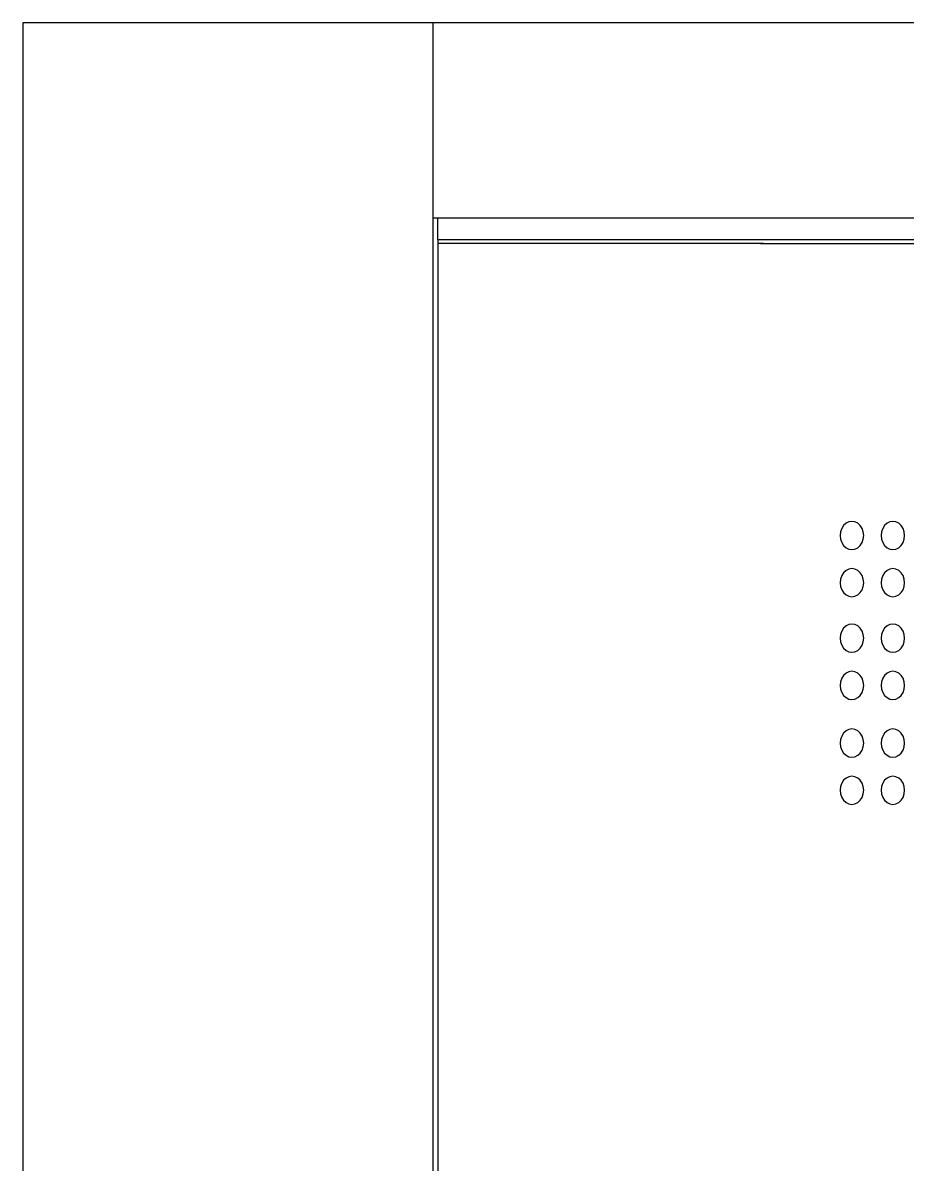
# Model space of a CAD drawing. Header units: inches. Extents: x 710 to 5347, y 114 to 2471.
# Drawn here: x 2821.6 to 3144, y 564.9 to 981 of the extents above; entities that cross this region are included whole.
import ezdxf

# ---------------------------------------------------------------- set-up
doc = ezdxf.new("R2010")
doc.units = ezdxf.units.IN
doc.header["$MEASUREMENT"] = 0
doc.layers.add('Edges', color=7, linetype='Continuous')

# ---------------------------------------------------------------- blocks, each defined once
blk = doc.blocks.new('fire alarm fr')
at = {"layer": 'Edges'}
for p, q in [((-146.31, 1167.27), (-295.75, 1167.27)), ((-295.75, 1167.27), (-295.75, 672.41)), ((274.13, 1167.27), (-146.31, 1167.27)), ((-146.31, 1167.27), (-146.31, 1096.04)), ((-146.31, 1096.04), (-146.31, 655.91)), ((-144.46, 1096.04), (-146.31, 1096.04)), ((-144.46, 1088.11), (-144.46, 1096.04)), ((274.13, 1096.04), (-144.46, 1096.04)), ((274.68, 1088.11), (-144.46, 1088.11)), ((-144.46, 1088.11), (-144.46, 1086.92)), ((-144.46, 1086.92), (-144.46, 540.89)), ((-144.46, 1086.92), (-25.77, 1086.92)), ((-25.77, 1086.92), (-26.86, 1086.87)), ((-26.86, 1086.87), (274.68, 1086.87)), ((2.82, 982.97), (2.39, 981.73)), ((3.5, 984.04), (2.82, 982.97)), ((4.39, 984.85), (3.5, 984.04)), ((5.42, 985.37), (4.39, 984.85)), ((6.53, 985.54), (5.42, 985.37)), ((7.64, 985.37), (6.53, 985.54)), ((8.67, 984.85), (7.64, 985.37)), ((9.56, 984.04), (8.67, 984.85)), ((10.24, 982.97), (9.56, 984.04)), ((10.67, 981.73), (10.24, 982.97)), ((17.76, 982.97), (17.33, 981.73)), ((18.44, 984.04), (17.76, 982.97)), ((19.33, 984.85), (18.44, 984.04)), ((20.36, 985.37), (19.33, 984.85)), ((21.47, 985.54), (20.36, 985.37)), ((22.58, 985.37), (21.47, 985.54)), ((23.62, 984.85), (22.58, 985.37)), ((24.51, 984.04), (23.62, 984.85)), ((25.19, 982.97), (24.51, 984.04)), ((25.62, 981.73), (25.19, 982.97)), ((2.39, 981.73), (2.24, 980.4)), ((2.24, 980.4), (2.39, 979.07)), ((2.39, 979.07), (2.82, 977.83)), ((2.82, 977.83), (3.5, 976.76)), ((9.56, 976.76), (10.24, 977.83)), ((10.24, 977.83), (10.67, 979.07)), ((10.82, 980.4), (10.67, 981.73)), ((10.67, 979.07), (10.82, 980.4)), ((17.33, 981.73), (17.19, 980.4)), ((17.19, 980.4), (17.33, 979.07)), ((17.33, 979.07), (17.76, 977.83)), ((17.76, 977.83), (18.44, 976.76)), ((24.51, 976.76), (25.19, 977.83)), ((25.19, 977.83), (25.62, 979.07)), ((25.76, 980.4), (25.62, 981.73)), ((25.62, 979.07), (25.76, 980.4)), ((3.5, 976.76), (4.39, 975.94)), ((4.39, 975.94), (5.42, 975.43)), ((5.42, 975.43), (6.53, 975.25)), ((6.53, 975.25), (7.64, 975.43)), ((7.64, 975.43), (8.67, 975.94)), ((8.67, 975.94), (9.56, 976.76)), ((18.44, 976.76), (19.33, 975.94)), ((19.33, 975.94), (20.36, 975.43)), ((20.36, 975.43), (21.47, 975.25)), ((21.47, 975.25), (22.58, 975.43)), ((22.58, 975.43), (23.62, 975.94)), ((23.62, 975.94), (24.51, 976.76)), ((2.82, 965.77), (2.39, 964.53)), ((3.5, 966.83), (2.82, 965.77)), ((4.39, 967.65), (3.5, 966.83)), ((5.42, 968.17), (4.39, 967.65)), ((6.53, 968.34), (5.42, 968.17)), ((7.64, 968.17), (6.53, 968.34)), ((8.67, 967.65), (7.64, 968.17)), ((9.56, 966.83), (8.67, 967.65)), ((10.24, 965.77), (9.56, 966.83)), ((10.67, 964.53), (10.24, 965.77)), ((17.76, 965.77), (17.33, 964.53)), ((18.44, 966.83), (17.76, 965.77)), ((19.33, 967.65), (18.44, 966.83)), ((20.36, 968.17), (19.33, 967.65)), ((21.47, 968.34), (20.36, 968.17)), ((22.58, 968.17), (21.47, 968.34)), ((23.62, 967.65), (22.58, 968.17)), ((24.51, 966.83), (23.62, 967.65)), ((25.19, 965.77), (24.51, 966.83)), ((25.62, 964.53), (25.19, 965.77)), ((2.39, 964.53), (2.24, 963.2)), ((2.24, 963.2), (2.39, 961.86)), ((2.39, 961.86), (2.82, 960.62)), ((10.24, 960.62), (10.67, 961.86)), ((10.82, 963.2), (10.67, 964.53)), ((10.67, 961.86), (10.82, 963.2)), ((17.33, 964.53), (17.19, 963.2)), ((17.19, 963.2), (17.33, 961.86)), ((17.33, 961.86), (17.76, 960.62)), ((25.19, 960.62), (25.62, 961.86)), ((25.76, 963.2), (25.62, 964.53)), ((25.62, 961.86), (25.76, 963.2)), ((2.82, 960.62), (3.5, 959.56)), ((3.5, 959.56), (4.39, 958.74)), ((4.39, 958.74), (5.42, 958.22)), ((5.42, 958.22), (6.53, 958.05)), ((6.53, 958.05), (7.64, 958.22)), ((7.64, 958.22), (8.67, 958.74)), ((8.67, 958.74), (9.56, 959.56)), ((9.56, 959.56), (10.24, 960.62)), ((17.76, 960.62), (18.44, 959.56)), ((18.44, 959.56), (19.33, 958.74)), ((19.33, 958.74), (20.36, 958.22)), ((20.36, 958.22), (21.47, 958.05)), ((21.47, 958.05), (22.58, 958.22)), ((22.58, 958.22), (23.62, 958.74)), ((23.62, 958.74), (24.51, 959.56)), ((24.51, 959.56), (25.19, 960.62)), ((2.82, 945.53), (2.39, 944.29)), ((3.5, 946.6), (2.82, 945.53)), ((4.39, 947.41), (3.5, 946.6)), ((5.42, 947.93), (4.39, 947.41)), ((6.53, 948.1), (5.42, 947.93)), ((7.64, 947.93), (6.53, 948.1)), ((8.67, 947.41), (7.64, 947.93)), ((9.56, 946.6), (8.67, 947.41)), ((10.24, 945.53), (9.56, 946.6)), ((10.67, 944.29), (10.24, 945.53)), ((17.76, 945.53), (17.33, 944.29)), ((18.44, 946.6), (17.76, 945.53)), ((19.33, 947.41), (18.44, 946.6)), ((20.36, 947.93), (19.33, 947.41)), ((21.47, 948.1), (20.36, 947.93)), ((22.58, 947.93), (21.47, 948.1)), ((23.62, 947.41), (22.58, 947.93)), ((24.51, 946.6), (23.62, 947.41)), ((25.19, 945.53), (24.51, 946.6)), ((25.62, 944.29), (25.19, 945.53)), ((2.39, 944.29), (2.24, 942.96)), ((2.24, 942.96), (2.39, 941.63)), ((2.39, 941.63), (2.82, 940.39)), ((2.82, 940.39), (3.5, 939.32)), ((9.56, 939.32), (10.24, 940.39)), ((10.24, 940.39), (10.67, 941.63)), ((10.82, 942.96), (10.67, 944.29)), ((10.67, 941.63), (10.82, 942.96)), ((17.33, 944.29), (17.19, 942.96)), ((17.19, 942.96), (17.33, 941.63)), ((17.33, 941.63), (17.76, 940.39)), ((17.76, 940.39), (18.44, 939.32)), ((24.51, 939.32), (25.19, 940.39)), ((25.19, 940.39), (25.62, 941.63)), ((25.76, 942.96), (25.62, 944.29)), ((25.62, 941.63), (25.76, 942.96)), ((3.5, 939.32), (4.39, 938.5)), ((4.39, 938.5), (5.42, 937.99)), ((5.42, 937.99), (6.53, 937.81)), ((6.53, 937.81), (7.64, 937.99)), ((7.64, 937.99), (8.67, 938.5)), ((8.67, 938.5), (9.56, 939.32)), ((18.44, 939.32), (19.33, 938.5)), ((19.33, 938.5), (20.36, 937.99)), ((20.36, 937.99), (21.47, 937.81)), ((21.47, 937.81), (22.58, 937.99)), ((22.58, 937.99), (23.62, 938.5)), ((23.62, 938.5), (24.51, 939.32)), ((2.82, 928.33), (2.39, 927.09)), ((3.5, 929.39), (2.82, 928.33)), ((4.39, 930.21), (3.5, 929.39)), ((5.42, 930.73), (4.39, 930.21)), ((6.53, 930.9), (5.42, 930.73)), ((7.64, 930.73), (6.53, 930.9)), ((8.67, 930.21), (7.64, 930.73)), ((9.56, 929.39), (8.67, 930.21)), ((10.24, 928.33), (9.56, 929.39)), ((10.67, 927.09), (10.24, 928.33)), ((17.76, 928.33), (17.33, 927.09)), ((18.44, 929.39), (17.76, 928.33)), ((19.33, 930.21), (18.44, 929.39)), ((20.36, 930.73), (19.33, 930.21)), ((21.47, 930.9), (20.36, 930.73)), ((22.58, 930.73), (21.47, 930.9)), ((23.62, 930.21), (22.58, 930.73)), ((24.51, 929.39), (23.62, 930.21)), ((25.19, 928.33), (24.51, 929.39)), ((25.62, 927.09), (25.19, 928.33)), ((2.39, 927.09), (2.24, 925.76)), ((2.24, 925.76), (2.39, 924.42)), ((2.39, 924.42), (2.82, 923.18)), ((10.24, 923.18), (10.67, 924.42)), ((10.82, 925.76), (10.67, 927.09)), ((10.67, 924.42), (10.82, 925.76)), ((17.33, 927.09), (17.19, 925.76)), ((17.19, 925.76), (17.33, 924.42)), ((17.33, 924.42), (17.76, 923.18)), ((25.19, 923.18), (25.62, 924.42)), ((25.76, 925.76), (25.62, 927.09)), ((25.62, 924.42), (25.76, 925.76)), ((2.82, 923.18), (3.5, 922.12)), ((3.5, 922.12), (4.39, 921.3)), ((4.39, 921.3), (5.42, 920.78)), ((5.42, 920.78), (6.53, 920.61)), ((6.53, 920.61), (7.64, 920.78)), ((7.64, 920.78), (8.67, 921.3)), ((8.67, 921.3), (9.56, 922.12)), ((9.56, 922.12), (10.24, 923.18)), ((17.76, 923.18), (18.44, 922.12)), ((18.44, 922.12), (19.33, 921.3)), ((19.33, 921.3), (20.36, 920.78)), ((20.36, 920.78), (21.47, 920.61)), ((21.47, 920.61), (22.58, 920.78)), ((22.58, 920.78), (23.62, 921.3)), ((23.62, 921.3), (24.51, 922.12)), ((24.51, 922.12), (25.19, 923.18)), ((2.82, 907.28), (2.39, 906.04)), ((3.5, 908.35), (2.82, 907.28)), ((4.39, 909.17), (3.5, 908.35)), ((5.42, 909.68), (4.39, 909.17)), ((6.53, 909.86), (5.42, 909.68)), ((7.64, 909.68), (6.53, 909.86)), ((8.67, 909.17), (7.64, 909.68)), ((9.56, 908.35), (8.67, 909.17)), ((10.24, 907.28), (9.56, 908.35)), ((10.67, 906.04), (10.24, 907.28)), ((17.76, 907.28), (17.33, 906.04)), ((18.44, 908.35), (17.76, 907.28)), ((19.33, 909.17), (18.44, 908.35)), ((20.36, 909.68), (19.33, 909.17)), ((21.47, 909.86), (20.36, 909.68)), ((22.58, 909.68), (21.47, 909.86)), ((23.62, 909.17), (22.58, 909.68)), ((24.51, 908.35), (23.62, 909.17)), ((25.19, 907.28), (24.51, 908.35)), ((25.62, 906.04), (25.19, 907.28)), ((2.39, 906.04), (2.24, 904.71)), ((2.24, 904.71), (2.39, 903.38)), ((2.39, 903.38), (2.82, 902.14)), ((10.24, 902.14), (10.67, 903.38)), ((10.82, 904.71), (10.67, 906.04)), ((10.67, 903.38), (10.82, 904.71)), ((17.33, 906.04), (17.19, 904.71)), ((17.19, 904.71), (17.33, 903.38)), ((17.33, 903.38), (17.76, 902.14)), ((25.19, 902.14), (25.62, 903.38)), ((25.76, 904.71), (25.62, 906.04)), ((25.62, 903.38), (25.76, 904.71)), ((2.82, 902.14), (3.5, 901.07)), ((3.5, 901.07), (4.39, 900.26)), ((4.39, 900.26), (5.42, 899.74)), ((5.42, 899.74), (6.53, 899.57)), ((6.53, 899.57), (7.64, 899.74)), ((7.64, 899.74), (8.67, 900.26)), ((8.67, 900.26), (9.56, 901.07)), ((9.56, 901.07), (10.24, 902.14)), ((17.76, 902.14), (18.44, 901.07)), ((18.44, 901.07), (19.33, 900.26)), ((19.33, 900.26), (20.36, 899.74)), ((20.36, 899.74), (21.47, 899.57)), ((21.47, 899.57), (22.58, 899.74)), ((22.58, 899.74), (23.62, 900.26)), ((23.62, 900.26), (24.51, 901.07)), ((24.51, 901.07), (25.19, 902.14)), ((3.5, 891.15), (2.82, 890.08)), ((4.39, 891.97), (3.5, 891.15)), ((5.42, 892.48), (4.39, 891.97)), ((6.53, 892.65), (5.42, 892.48)), ((7.64, 892.48), (6.53, 892.65)), ((8.67, 891.97), (7.64, 892.48)), ((9.56, 891.15), (8.67, 891.97)), ((10.24, 890.08), (9.56, 891.15)), ((18.44, 891.15), (17.76, 890.08)), ((19.33, 891.97), (18.44, 891.15)), ((20.36, 892.48), (19.33, 891.97)), ((21.47, 892.65), (20.36, 892.48)), ((22.58, 892.48), (21.47, 892.65)), ((23.62, 891.97), (22.58, 892.48)), ((24.51, 891.15), (23.62, 891.97)), ((25.19, 890.08), (24.51, 891.15)), ((2.39, 888.84), (2.24, 887.51)), ((2.24, 887.51), (2.39, 886.18)), ((2.82, 890.08), (2.39, 888.84)), ((2.39, 886.18), (2.82, 884.94)), ((10.67, 888.84), (10.24, 890.08)), ((10.24, 884.94), (10.67, 886.18)), ((10.82, 887.51), (10.67, 888.84)), ((10.67, 886.18), (10.82, 887.51)), ((17.33, 888.84), (17.19, 887.51)), ((17.19, 887.51), (17.33, 886.18)), ((17.76, 890.08), (17.33, 888.84)), ((17.33, 886.18), (17.76, 884.94)), ((25.62, 888.84), (25.19, 890.08)), ((25.19, 884.94), (25.62, 886.18)), ((25.76, 887.51), (25.62, 888.84)), ((25.62, 886.18), (25.76, 887.51)), ((2.82, 884.94), (3.5, 883.87)), ((3.5, 883.87), (4.39, 883.05)), ((4.39, 883.05), (5.42, 882.54)), ((5.42, 882.54), (6.53, 882.36)), ((6.53, 882.36), (7.64, 882.54)), ((7.64, 882.54), (8.67, 883.05)), ((8.67, 883.05), (9.56, 883.87)), ((9.56, 883.87), (10.24, 884.94)), ((17.76, 884.94), (18.44, 883.87)), ((18.44, 883.87), (19.33, 883.05)), ((19.33, 883.05), (20.36, 882.54)), ((20.36, 882.54), (21.47, 882.36)), ((21.47, 882.36), (22.58, 882.54)), ((22.58, 882.54), (23.62, 883.05)), ((23.62, 883.05), (24.51, 883.87)), ((24.51, 883.87), (25.19, 884.94))]:
    blk.add_line(p, q, dxfattribs=at)

msp = doc.modelspace()

# ---------------------------------------------------------------- block references
msp.add_blockref('fire alarm fr', (3117.35, -186.28))

doc.saveas('drawing.dxf')
